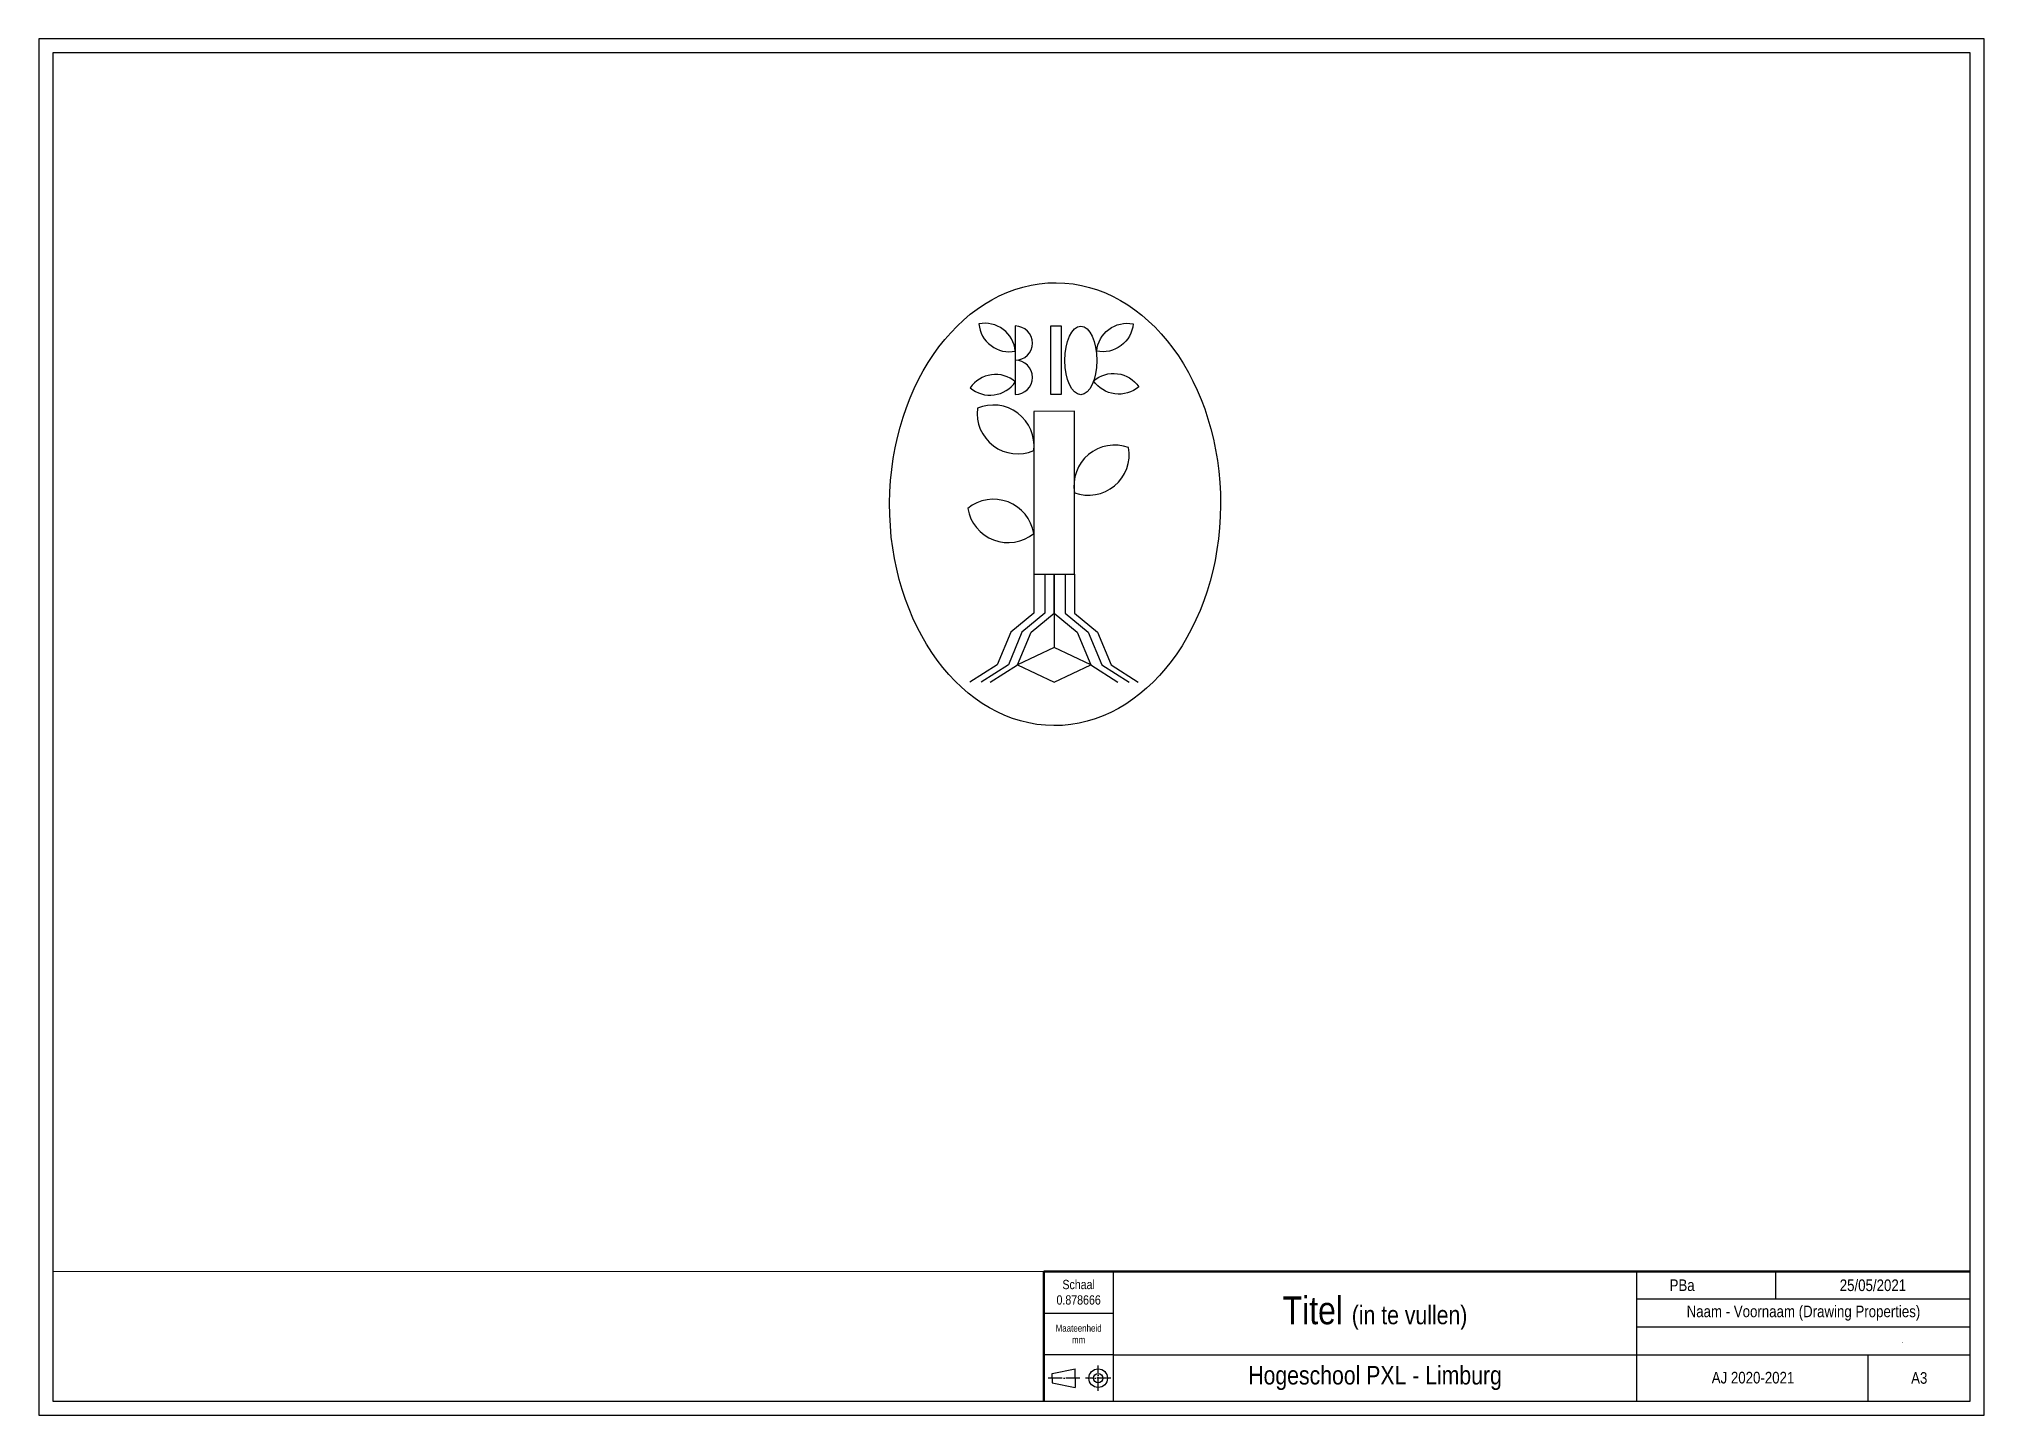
# Paper-space layout 'Landscape A3 (VP-DWGtoPDF)' of a CAD drawing. Header units: millimetres. Extents: x -44 to 376, y -34 to 263.
# The model-space entities are those that its viewports show. They can reach past a viewport. Long polylines and large blocks are cut down to what shows.
import ezdxf

# ---------------------------------------------------------------- set-up
doc = ezdxf.new("R2010")
doc.units = ezdxf.units.MM
doc.header["$LTSCALE"] = 0.5
doc.linetypes.add('ACAD_ISO04W100', pattern=[30, 24, -3, 0, -3])
doc.layers.get('0').update_dxf_attribs({"color": 250})
for name, color, linetype, plot in [('00 Niet printen', 212, 'Continuous', False), ('Uitgeverij', 7, 'Continuous', False), ('VP Hidden', 252, 'Continuous', False)]:
    doc.layers.add(name, color=color, linetype=linetype, plot=plot)
doc.layers.add('Kader', color=7, linetype='Continuous')
doc.styles.add('A3NCAD Technic', font='technic_.ttf')
doc.styles.get("Standard").update_dxf_attribs({"font": 'verdana.ttf'})
doc.styles.add('Technic', font='technic_.ttf')

# ---------------------------------------------------------------- blocks, each defined once
blk = doc.blocks.new('*U26')
at = {"linetype": 'Continuous', "insert": (0, 0), "char_height": 4, "attachment_point": 5, "style": 'Technic'}
blk.add_mtext_dynamic_manual_height_columns('Hogeschool PXL - Limburg', width=113, gutter_width=12.5, heights=[0], dxfattribs=at)
blk = doc.blocks.new('*U28')
at = {"linetype": 'Continuous', "insert": (-0.18, -0.05), "char_height": 2.5, "width": 49.5442, "attachment_point": 5, "style": 'Technic'}
blk.add_mtext('AJ 2020-2021', dxfattribs=at)
blk = doc.blocks.new('*U29')
at = {"lineweight": 30, "insert": (0, 0), "char_height": 2.5, "width": 72, "attachment_point": 5, "style": 'Technic'}
blk.add_mtext('Naam - Voornaam (Drawing Properties)', dxfattribs=at)
blk = doc.blocks.new('*U27')
at = {"linetype": 'Continuous', "insert": (-7.91, 0.01), "char_height": 2.5, "attachment_point": 4, "style": 'Technic'}
blk.add_mtext_dynamic_manual_height_columns('PBa ', width=11.7286, gutter_width=12.5, heights=[0], dxfattribs=at)
blk = doc.blocks.new('*U24')
at = {"linetype": 'Continuous', "insert": (0, 0), "char_height": 2.5, "attachment_point": 5, "style": 'Technic'}
blk.add_mtext_dynamic_manual_height_columns('25/05/2021', width=4.131, gutter_width=12.5, heights=[0], dxfattribs=at)
blk = doc.blocks.new('*U14')
at = {"color": 7, "linetype": 'Continuous', "insert": (20.28, 0.11), "char_height": 1, "attachment_point": 1, "style": 'Technic'}
blk.add_mtext_dynamic_manual_height_columns('.', width=33.7428, gutter_width=12.5, heights=[0], dxfattribs=at)
blk = doc.blocks.new('*U18')
at = {"layer": 'Kader', "lineweight": -3}
for p, q in [((-6.35, 0.98), (-1.35, 1.98)), ((-6.35, -0.02), (-6.35, 0.98)), ((-1.35, -0.02), (-1.35, 1.98)), ((-6.35, -0.02), (-6.35, -1.02)), ((-6.35, -1.02), (-1.35, -2.02)), ((-1.35, -0.02), (-1.35, -2.02))]:
    blk.add_line(p, q, dxfattribs=at)
at = {"layer": 'Kader', "linetype": 'ACAD_ISO04W100', "lineweight": -3, "ltscale": 0.25}
for p, q in [((3.61, -2.73), (3.61, 2.71)), ((-0.35, -0.02), (-7.39, -0.02)), ((6.33, -0.01), (0.89, -0.01))]:
    blk.add_line(p, q, dxfattribs=at)
at = {"layer": 'Kader', "lineweight": -3}
for radius in [2, 1]:
    blk.add_circle((3.61, -0.02), radius, dxfattribs=at)
blk = doc.blocks.new('*U31')
at = {"layer": 'Kader', "linetype": 'Continuous', "insert": (7.5, -4.5), "char_height": 1.5, "width": 15, "attachment_point": 5, "style": 'Technic'}
blk.add_mtext('Maateenheid\\Pmm', dxfattribs=at)

msp = doc.modelspace()

# ---------------------------------------------------------------- linework, layer by layer
at = {"linetype": 'Continuous'}
msp.add_line((220.47, 160.56), (220.47, 152.06), dxfattribs=at)
for points in [[(201.99, 231.58, 0.447214), (210.94, 224.88, 0.447214)], [(210.94, 214.22, 1), (210.94, 222.64, 1), (210.94, 231.06)], [(239.89, 231.58, -0.447214), (230.94, 224.88, -0.447214)], [(199.86, 215.86, 0.447214), (210.94, 217.35, 0.447214)], [(241.26, 216.12, -0.447214), (230.18, 217.61, -0.447214)], [(201.61, 210.84, 0.57735), (215.47, 200.45, 0.57735)], [(225.47, 190.11, 0.57735), (238.78, 201.19, 0.57735)], [(199.28, 186.25, 0.57735), (215.47, 180.1, 0.57735)]]:
    msp.add_lwpolyline(points, format="xyb", close=True, dxfattribs=at)
for points in [[(219.69, 231.06), (222.19, 231.06), (222.19, 214.2), (219.69, 214.25)], [(215.47, 170.11), (225.47, 170.11), (225.47, 210.11), (215.47, 210.06)], [(220.47, 143.55), (229.46, 147.87), (220.47, 152.06), (211.49, 147.87)]]:
    msp.add_lwpolyline(points, close=True, dxfattribs=at)
for points in [[(215.47, 170.11), (215.47, 160.56), (209.84, 155.82), (206.49, 147.87), (199.79, 143.55)], [(218.21, 170.11), (218.21, 160.56), (212.57, 155.82), (209.23, 147.87), (202.53, 143.55)], [(204.79, 143.55), (211.49, 147.87), (214.84, 155.82), (220.47, 160.56), (220.47, 170.11), (220.47, 160.56), (226.11, 155.82), (229.46, 147.87), (236.15, 143.55)], [(223.23, 170.11), (223.23, 160.56), (228.87, 155.82), (232.22, 147.87), (238.91, 143.55)], [(225.47, 170.11), (225.47, 160.56), (231.11, 155.82), (234.46, 147.87), (241.15, 143.55)]]:
    msp.add_lwpolyline(points, dxfattribs=at)
for centre, major_axis, ratio in [((220.71, 187.3), (-0.29, -54.39), 0.747591), ((227.04, 222.59), (0, -8.4), 0.464886)]:
    msp.add_ellipse(centre, major_axis=major_axis, ratio=ratio, dxfattribs=at)

psp = doc.layouts.new('Landscape A3 (VP-DWGtoPDF)')

# ---------------------------------------------------------------- linework, layer by layer
at = {"layer": '00 Niet printen', "linetype": 'Continuous'}
psp.add_lwpolyline([(-44.44, -33.54), (375.56, -33.54), (375.56, 263.46), (-44.44, 263.46)], close=True, dxfattribs=at)
at = {"layer": 'Kader', "lineweight": 50}
for p, q in [((372.56, -2.54), (172.56, -2.54)), ((172.56, -2.54), (172.56, -30.54))]:
    psp.add_line(p, q, dxfattribs=at)
at = {"layer": 'Kader', "lineweight": 30}
for p, q in [((187.56, -30.54), (187.56, -2.54)), ((300.56, -30.54), (300.56, -2.54)), ((330.56, -8.54), (330.56, -2.54)), ((372.56, -30.54), (372.56, -2.54)), ((372.56, -8.54), (300.56, -8.54)), ((372.56, -14.54), (300.56, -14.54)), ((187.56, -20.54), (372.56, -20.54)), ((350.56, -30.54), (350.56, -20.54))]:
    psp.add_line(p, q, dxfattribs=at)
at = {"layer": 'Kader', "linetype": 'Continuous', "lineweight": 30}
for p, q in [((172.56, -11.54), (187.56, -11.54)), ((187.56, -20.54), (172.56, -20.54))]:
    psp.add_line(p, q, dxfattribs=at)
at = {"layer": 'Kader', "linetype": 'Continuous'}
psp.add_lwpolyline([(-41.44, -30.54), (372.56, -30.54), (372.56, 260.46), (-41.44, 260.46)], close=True, dxfattribs=at)

# ---------------------------------------------------------------- block references
at = {"linetype": 'Continuous'}
psp.add_blockref('*U31', (172.56, -11.54), dxfattribs=at)
at = {"layer": 'Kader', "linetype": 'Continuous'}
for name, p in [('*U24', (351.56, -5.54)), ('*U27', (315.56, -5.54)), ('*U29', (336.56, -11.54)), ('*U26', (244.06, -25.54)), ('*U28', (325.85, -25.43))]:
    psp.add_blockref(name, p, dxfattribs=at)
at = {"layer": 'Kader', "linetype": 'Continuous', "lineweight": -3}
psp.add_blockref('*U18', (180.67, -25.56), dxfattribs=at)
at = {"layer": 'Uitgeverij', "linetype": 'Continuous'}
psp.add_blockref('*U14', (337.43, -17.04), dxfattribs=at)

# ---------------------------------------------------------------- texts
at = {"linetype": 'Continuous', "insert": (180.06, -7.04), "char_height": 2, "attachment_point": 5, "style": 'A3NCAD Technic'}
psp.add_mtext_dynamic_manual_height_columns('Schaal\\P0.878666', width=15, gutter_width=12.5, heights=[0], dxfattribs=at)
at = {"layer": 'Kader', "insert": (244.06, -11.54), "char_height": 6, "width": 113, "attachment_point": 5}
psp.add_mtext('{\\fTechnic|b0|i0|c2|p2;Titel \\H0.66667x;(in te vullen)}', dxfattribs=at)
at = {"layer": 'Kader', "lineweight": 30, "insert": (361.56, -25.54), "char_height": 2.5, "width": 22, "attachment_point": 5}
psp.add_mtext('{\\fTechnic|b0|i0|c2|p2;A3}', dxfattribs=at)

# ---------------------------------------------------------------- viewports
at = {"layer": 'VP Hidden', "linetype": 'Continuous'}
psp.add_viewport(center=(165.56, 128.96), size=(414, 263), view_center_point=(210, 148.5), view_height=299.3173, dxfattribs=at)

doc.saveas('drawing.dxf')
